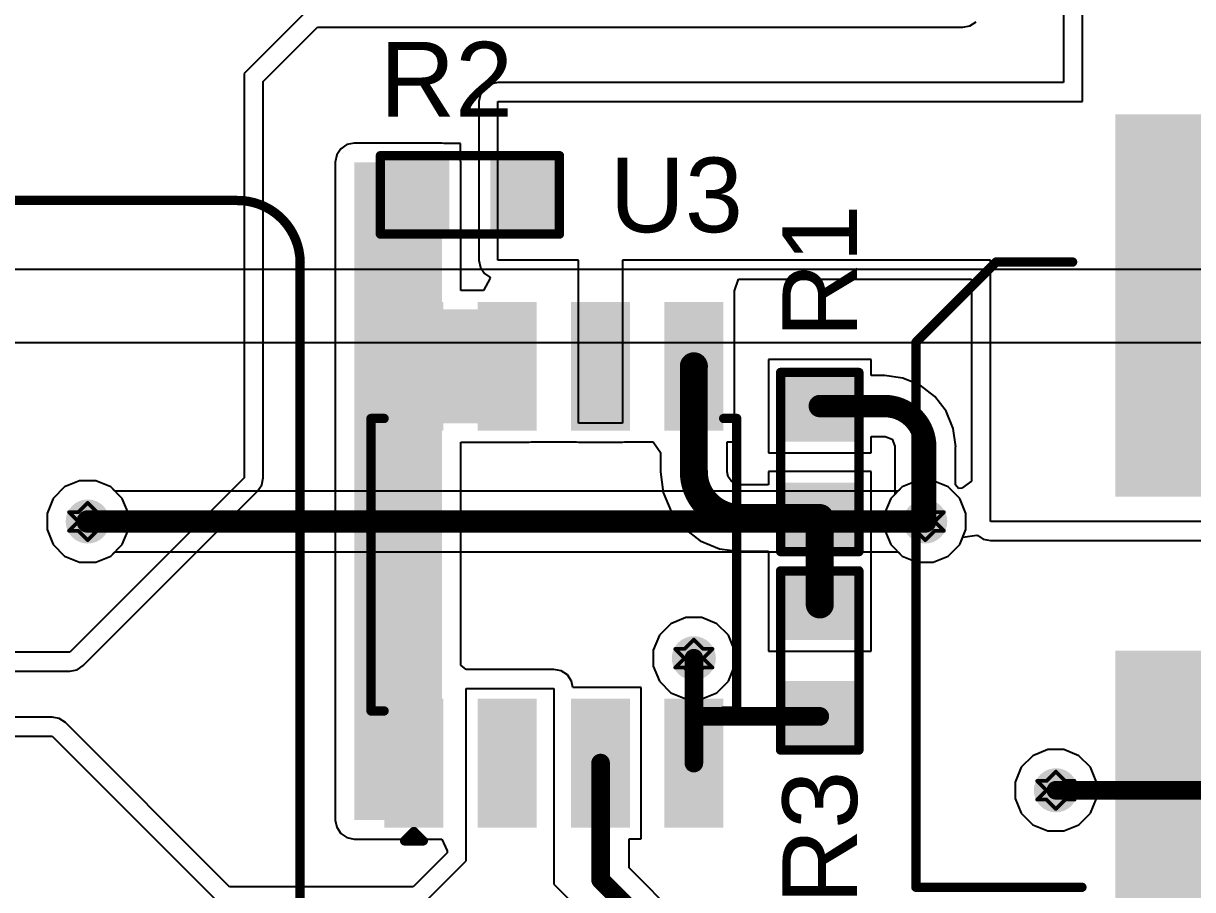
# Model space of a CAD drawing. Header units: inches. Extents: x 24 to 500, y 68 to 269.
# Drawn here: x 328.85 to 344.76, y 73.98 to 85.77 of the extents above; entities that cross this region are included whole.
import ezdxf

# ---------------------------------------------------------------- set-up
doc = ezdxf.new("R2010")
doc.units = ezdxf.units.IN
for name, color, linetype in [('Bottom Layer', 5, 'Continuous'), ('Drill Drawing', 1, 'Continuous'), ('Layer 1', 16, 'Continuous'), ('Layer 2', 76, 'Continuous'), ('Top Layer', 1, 'Continuous'), ('Top Overlay', 2, 'Continuous'), ('Top Paste', 8, 'Continuous'), ('Top Solder', 216, 'Continuous'), ('Via Holes', 16, 'Continuous')]:
    doc.layers.add(name, color=color, linetype=linetype)
doc.styles.add('Arial', font='', dxfattribs={"height": 0.2})
doc.styles.get('Arial').set_extended_font_data('Arial')

# ---------------------------------------------------------------- blocks, each defined once
blk = doc.blocks.new('R___0603_49')
at = {"layer": 'Top Layer'}
for points in [[(-0.381, 0.445), (-0.381, -0.444), (-1.143, -0.444), (-1.143, 0.445)], [(1.143, 0.445), (1.143, -0.444), (0.381, -0.444), (0.381, 0.445)]]:
    blk.add_hatch(color=1, dxfattribs=at).paths.add_polyline_path(points)
at = {"layer": 'Top Paste'}
for points in [[(-0.381, 0.445), (-0.381, -0.444), (-1.143, -0.444), (-1.143, 0.445)], [(1.143, 0.445), (1.143, -0.444), (0.381, -0.444), (0.381, 0.445)]]:
    blk.add_hatch(color=8, dxfattribs=at).paths.add_polyline_path(points)
at = {"layer": 'Top Solder'}
for points in [[(-0.279, 0.546), (-0.279, -0.546), (-1.245, -0.546), (-1.245, 0.546)], [(1.245, 0.546), (1.245, -0.546), (0.279, -0.546), (0.279, 0.546)]]:
    blk.add_hatch(color=216, dxfattribs=at).paths.add_polyline_path(points)
at = {"layer": 'Top Overlay'}
for points in [[(-1.219, 0.533, 0.127, 0.127, 0), (1.219, 0.533, 0.127, 0.127, 0)], [(-1.219, 0.533, 0.127, 0.127, 0), (-1.219, -0.533, 0.127, 0.127, 0)], [(1.219, 0.533, 0.127, 0.127, 0), (1.219, -0.533, 0.127, 0.127, 0)], [(-1.219, -0.533, 0.127, 0.127, 0), (1.219, -0.533, 0.127, 0.127, 0)]]:
    blk.add_lwpolyline(points, format="xyseb", dxfattribs=at)
for points in [[(-1.251, 0.533, 0.0635, 0.0635, 1), (-1.187, 0.533, 0.0635, 0.0635, 1)], [(-1.251, 0.533, 0.0635, 0.0635, 1), (-1.187, 0.533, 0.0635, 0.0635, 1)], [(1.187, 0.533, 0.0635, 0.0635, 1), (1.251, 0.533, 0.0635, 0.0635, 1)], [(1.187, 0.533, 0.0635, 0.0635, 1), (1.251, 0.533, 0.0635, 0.0635, 1)], [(-1.251, -0.533, 0.0635, 0.0635, 1), (-1.187, -0.533, 0.0635, 0.0635, 1)], [(-1.251, -0.533, 0.0635, 0.0635, 1), (-1.187, -0.533, 0.0635, 0.0635, 1)], [(1.187, -0.533, 0.0635, 0.0635, 1), (1.251, -0.533, 0.0635, 0.0635, 1)], [(1.187, -0.533, 0.0635, 0.0635, 1), (1.251, -0.533, 0.0635, 0.0635, 1)]]:
    blk.add_lwpolyline(points, format="xyseb", close=True, dxfattribs=at)
blk = doc.blocks.new('SOIC_8_75')
at = {"layer": 'Top Layer'}
for points in [[(-1.925, 2.205), (-1.925, 1.605), (-3.475, 1.605), (-3.475, 2.205)], [(3.475, 2.205), (3.475, 1.605), (1.925, 1.605), (1.925, 2.205)], [(-1.925, 0.935), (-1.925, 0.335), (-3.475, 0.335), (-3.475, 0.935)], [(3.475, 0.935), (3.475, 0.335), (1.925, 0.335), (1.925, 0.935)], [(-1.925, -0.335), (-1.925, -0.935), (-3.475, -0.935), (-3.475, -0.335)], [(3.475, -0.335), (3.475, -0.935), (1.925, -0.935), (1.925, -0.335)], [(-1.925, -1.605), (-1.925, -2.205), (-3.475, -2.205), (-3.475, -1.605)], [(3.475, -1.605), (3.475, -2.205), (1.925, -2.205), (1.925, -1.605)]]:
    blk.add_hatch(color=1, dxfattribs=at).paths.add_polyline_path(points)
at = {"layer": 'Top Overlay'}
blk.add_hatch(color=2, dxfattribs=at).paths.add_polyline_path([(-1.827, 1.574), (-1.497, 1.574), (-1.497, 2.234), (-1.827, 2.234)])
at = {"layer": 'Top Paste'}
for points in [[(-1.925, 2.205), (-1.925, 1.605), (-3.475, 1.605), (-3.475, 2.205)], [(3.475, 2.205), (3.475, 1.605), (1.925, 1.605), (1.925, 2.205)], [(-1.925, 0.935), (-1.925, 0.335), (-3.475, 0.335), (-3.475, 0.935)], [(3.475, 0.935), (3.475, 0.335), (1.925, 0.335), (1.925, 0.935)], [(-1.925, -0.335), (-1.925, -0.935), (-3.475, -0.935), (-3.475, -0.335)], [(3.475, -0.335), (3.475, -0.935), (1.925, -0.935), (1.925, -0.335)], [(-1.925, -1.605), (-1.925, -2.205), (-3.475, -2.205), (-3.475, -1.605)], [(3.475, -1.605), (3.475, -2.205), (1.925, -2.205), (1.925, -1.605)]]:
    blk.add_hatch(color=8, dxfattribs=at).paths.add_polyline_path(points)
at = {"layer": 'Top Solder'}
for points in [[(-1.823, 2.307), (-1.823, 1.503), (-3.577, 1.503), (-3.577, 2.307)], [(3.577, 2.307), (3.577, 1.503), (1.823, 1.503), (1.823, 2.307)], [(-1.823, 1.037), (-1.823, 0.233), (-3.577, 0.233), (-3.577, 1.037)], [(3.577, 1.037), (3.577, 0.233), (1.823, 0.233), (1.823, 1.037)], [(-1.823, -0.233), (-1.823, -1.037), (-3.577, -1.037), (-3.577, -0.233)], [(3.577, -0.233), (3.577, -1.037), (1.823, -1.037), (1.823, -0.233)], [(-1.823, -1.503), (-1.823, -2.307), (-3.577, -2.307), (-3.577, -1.503)], [(3.577, -1.503), (3.577, -2.307), (1.823, -2.307), (1.823, -1.503)]]:
    blk.add_hatch(color=216, dxfattribs=at).paths.add_polyline_path(points)
at = {"layer": 'Top Overlay'}
for points in [[(-1.991, 2.489, 0.127, 0.127, 0), (-1.991, 2.311, 0.127, 0.127, 0)], [(-1.991, 2.489, 0.127, 0.127, 0), (1.991, 2.489, 0.127, 0.127, 0)], [(1.991, 2.489, 0.127, 0.127, 0), (1.991, 2.311, 0.127, 0.127, 0)], [(-3.759, 2.032, 0.127, 0.127, 0), (-3.632, 1.905, 0.127, 0.127, 0)], [(-3.759, 2.032, 0.127, 0.127, 0), (-3.759, 1.778, 0.127, 0.127, 0)], [(-3.632, 1.905, 0.127, 0.127, 0), (-3.759, 1.778, 0.127, 0.127, 0)], [(-1.991, -2.311, 0.127, 0.127, 0), (-1.991, -2.489, 0.127, 0.127, 0)], [(1.991, -2.311, 0.127, 0.127, 0), (1.991, -2.489, 0.127, 0.127, 0)], [(-1.991, -2.489, 0.127, 0.127, 0), (1.991, -2.489, 0.127, 0.127, 0)]]:
    blk.add_lwpolyline(points, format="xyseb", dxfattribs=at)
for points in [[(-2.022, 2.489, 0.0635, 0.0635, 1), (-1.959, 2.489, 0.0635, 0.0635, 1)], [(-2.022, 2.489, 0.0635, 0.0635, 1), (-1.959, 2.489, 0.0635, 0.0635, 1)], [(1.959, 2.489, 0.0635, 0.0635, 1), (2.022, 2.489, 0.0635, 0.0635, 1)], [(1.959, 2.489, 0.0635, 0.0635, 1), (2.022, 2.489, 0.0635, 0.0635, 1)], [(-2.022, 2.311, 0.0635, 0.0635, 1), (-1.959, 2.311, 0.0635, 0.0635, 1)], [(1.959, 2.311, 0.0635, 0.0635, 1), (2.022, 2.311, 0.0635, 0.0635, 1)], [(-3.791, 2.032, 0.0635, 0.0635, 1), (-3.727, 2.032, 0.0635, 0.0635, 1)], [(-3.791, 2.032, 0.0635, 0.0635, 1), (-3.727, 2.032, 0.0635, 0.0635, 1)], [(-3.664, 1.905, 0.0635, 0.0635, 1), (-3.6, 1.905, 0.0635, 0.0635, 1)], [(-3.664, 1.905, 0.0635, 0.0635, 1), (-3.6, 1.905, 0.0635, 0.0635, 1)], [(-3.791, 1.778, 0.0635, 0.0635, 1), (-3.727, 1.778, 0.0635, 0.0635, 1)], [(-3.791, 1.778, 0.0635, 0.0635, 1), (-3.727, 1.778, 0.0635, 0.0635, 1)], [(-2.022, -2.311, 0.0635, 0.0635, 1), (-1.959, -2.311, 0.0635, 0.0635, 1)], [(1.959, -2.311, 0.0635, 0.0635, 1), (2.022, -2.311, 0.0635, 0.0635, 1)], [(-2.022, -2.489, 0.0635, 0.0635, 1), (-1.959, -2.489, 0.0635, 0.0635, 1)], [(-2.022, -2.489, 0.0635, 0.0635, 1), (-1.959, -2.489, 0.0635, 0.0635, 1)], [(1.959, -2.489, 0.0635, 0.0635, 1), (2.022, -2.489, 0.0635, 0.0635, 1)], [(1.959, -2.489, 0.0635, 0.0635, 1), (2.022, -2.489, 0.0635, 0.0635, 1)]]:
    blk.add_lwpolyline(points, format="xyseb", close=True, dxfattribs=at)
blk = doc.blocks.new('R___0603_152')
at = {"layer": 'Top Layer'}
for points in [[(-0.381, 0.444), (-0.381, -0.445), (-1.143, -0.445), (-1.143, 0.444)], [(1.143, 0.444), (1.143, -0.445), (0.381, -0.445), (0.381, 0.444)]]:
    blk.add_hatch(color=1, dxfattribs=at).paths.add_polyline_path(points)
at = {"layer": 'Top Paste'}
for points in [[(-0.381, 0.444), (-0.381, -0.445), (-1.143, -0.445), (-1.143, 0.444)], [(1.143, 0.444), (1.143, -0.445), (0.381, -0.445), (0.381, 0.444)]]:
    blk.add_hatch(color=8, dxfattribs=at).paths.add_polyline_path(points)
at = {"layer": 'Top Solder'}
for points in [[(-0.279, 0.546), (-0.279, -0.546), (-1.245, -0.546), (-1.245, 0.546)], [(1.245, 0.546), (1.245, -0.546), (0.279, -0.546), (0.279, 0.546)]]:
    blk.add_hatch(color=216, dxfattribs=at).paths.add_polyline_path(points)
at = {"layer": 'Top Overlay'}
for points in [[(1.219, 0.533, 0.127, 0.127, 0), (-1.219, 0.533, 0.127, 0.127, 0)], [(-1.219, -0.533, 0.127, 0.127, 0), (-1.219, 0.533, 0.127, 0.127, 0)], [(1.219, -0.533, 0.127, 0.127, 0), (1.219, 0.533, 0.127, 0.127, 0)], [(1.219, -0.533, 0.127, 0.127, 0), (-1.219, -0.533, 0.127, 0.127, 0)]]:
    blk.add_lwpolyline(points, format="xyseb", dxfattribs=at)
for points in [[(-1.251, 0.533, 0.0635, 0.0635, 1), (-1.187, 0.533, 0.0635, 0.0635, 1)], [(-1.251, 0.533, 0.0635, 0.0635, 1), (-1.187, 0.533, 0.0635, 0.0635, 1)], [(1.187, 0.533, 0.0635, 0.0635, 1), (1.251, 0.533, 0.0635, 0.0635, 1)], [(1.187, 0.533, 0.0635, 0.0635, 1), (1.251, 0.533, 0.0635, 0.0635, 1)], [(-1.251, -0.533, 0.0635, 0.0635, 1), (-1.187, -0.533, 0.0635, 0.0635, 1)], [(-1.251, -0.533, 0.0635, 0.0635, 1), (-1.187, -0.533, 0.0635, 0.0635, 1)], [(1.187, -0.533, 0.0635, 0.0635, 1), (1.251, -0.533, 0.0635, 0.0635, 1)], [(1.187, -0.533, 0.0635, 0.0635, 1), (1.251, -0.533, 0.0635, 0.0635, 1)]]:
    blk.add_lwpolyline(points, format="xyseb", close=True, dxfattribs=at)
blk = doc.blocks.new('R___0603_153')
at = {"layer": 'Top Layer'}
for points in [[(-0.381, 0.4445), (-0.381, -0.4445), (-1.143, -0.4445), (-1.143, 0.4445)], [(1.143, 0.4445), (1.143, -0.4445), (0.381, -0.4445), (0.381, 0.4445)]]:
    blk.add_hatch(color=1, dxfattribs=at).paths.add_polyline_path(points)
at = {"layer": 'Top Paste'}
for points in [[(-0.381, 0.4445), (-0.381, -0.4445), (-1.143, -0.4445), (-1.143, 0.4445)], [(1.143, 0.4445), (1.143, -0.4445), (0.381, -0.4445), (0.381, 0.4445)]]:
    blk.add_hatch(color=8, dxfattribs=at).paths.add_polyline_path(points)
at = {"layer": 'Top Solder'}
for points in [[(-0.2794, 0.5461), (-0.2794, -0.5461), (-1.2446, -0.5461), (-1.2446, 0.5461)], [(1.2446, 0.5461), (1.2446, -0.5461), (0.2794, -0.5461), (0.2794, 0.5461)]]:
    blk.add_hatch(color=216, dxfattribs=at).paths.add_polyline_path(points)
at = {"layer": 'Top Overlay'}
for points in [[(1.2192, 0.5334, 0.127, 0.127, 0), (-1.2192, 0.5334, 0.127, 0.127, 0)], [(-1.2192, 0.5334, 0.127, 0.127, 0), (-1.2192, -0.5334, 0.127, 0.127, 0)], [(1.2192, 0.5334, 0.127, 0.127, 0), (1.2192, -0.5334, 0.127, 0.127, 0)], [(1.2192, -0.5334, 0.127, 0.127, 0), (-1.2192, -0.5334, 0.127, 0.127, 0)]]:
    blk.add_lwpolyline(points, format="xyseb", dxfattribs=at)
for points in [[(-1.25095, 0.5334, 0.0635, 0.0635, 1), (-1.18745, 0.5334, 0.0635, 0.0635, 1)], [(-1.25095, 0.5334, 0.0635, 0.0635, 1), (-1.18745, 0.5334, 0.0635, 0.0635, 1)], [(1.18745, 0.5334, 0.0635, 0.0635, 1), (1.25095, 0.5334, 0.0635, 0.0635, 1)], [(1.18745, 0.5334, 0.0635, 0.0635, 1), (1.25095, 0.5334, 0.0635, 0.0635, 1)], [(-1.25095, -0.5334, 0.0635, 0.0635, 1), (-1.18745, -0.5334, 0.0635, 0.0635, 1)], [(-1.25095, -0.5334, 0.0635, 0.0635, 1), (-1.18745, -0.5334, 0.0635, 0.0635, 1)], [(1.18745, -0.5334, 0.0635, 0.0635, 1), (1.25095, -0.5334, 0.0635, 0.0635, 1)], [(1.18745, -0.5334, 0.0635, 0.0635, 1), (1.25095, -0.5334, 0.0635, 0.0635, 1)]]:
    blk.add_lwpolyline(points, format="xyseb", close=True, dxfattribs=at)
blk = doc.blocks.new('SLF12575T_221M1R3_PF_176')
at = {"layer": 'Top Layer'}
for points in [[(-6.85, 1.6), (-4.25, 1.6), (-4.25, -1.6), (-6.85, -1.6)], [(4.25, 1.6), (6.85, 1.6), (6.85, -1.6), (4.25, -1.6)]]:
    blk.add_hatch(color=1, dxfattribs=at).paths.add_polyline_path(points)
at = {"layer": 'Top Paste'}
for points in [[(-6.85, 1.6), (-4.25, 1.6), (-4.25, -1.6), (-6.85, -1.6)], [(4.25, 1.6), (6.85, 1.6), (6.85, -1.6), (4.25, -1.6)]]:
    blk.add_hatch(color=8, dxfattribs=at).paths.add_polyline_path(points)
at = {"layer": 'Top Solder'}
for points in [[(-6.952, 1.702), (-4.148, 1.702), (-4.148, -1.702), (-6.952, -1.702)], [(4.148, 1.702), (6.952, 1.702), (6.952, -1.702), (4.148, -1.702)]]:
    blk.add_hatch(color=216, dxfattribs=at).paths.add_polyline_path(points)
at = {"layer": 'Top Overlay'}
for points in [[(-4.775, 6.325, 0.127, 0.127, 0), (-4.775, 4.826, 0.127, 0.127, 0)], [(-4.775, 6.325, 0.127, 0.127, 0), (5.512, 6.325, 0.127, 0.127, 0)], [(5.512, 6.325, 0.127, 0.127, -0.414214), (6.35, 5.461, 0.127, 0.127, 0)], [(6.35, 5.461, 0.127, 0.127, 0), (6.35, 2.057, 0.127, 0.127, 0)], [(-6.299, 4.826, 0.127, 0.127, 0), (-6.299, 2.057, 0.127, 0.127, 0)], [(-6.299, 4.826, 0.127, 0.127, 0), (-4.775, 4.826, 0.127, 0.127, 0)], [(-6.35, -2.057, 0.127, 0.127, 0), (-6.35, -5.461, 0.127, 0.127, 0)], [(6.35, -2.057, 0.127, 0.127, 0), (6.35, -5.461, 0.127, 0.127, 0)], [(-5.512, -6.325, 0.127, 0.127, -0.414214), (-6.35, -5.461, 0.127, 0.127, 0)], [(6.35, -5.461, 0.127, 0.127, -0.414214), (5.512, -6.325, 0.127, 0.127, 0)], [(-5.512, -6.325, 0.127, 0.127, 0), (5.512, -6.325, 0.127, 0.127, 0)]]:
    blk.add_lwpolyline(points, format="xyseb", dxfattribs=at)
for points in [[(-4.807, 6.325, 0.0635, 0.0635, 1), (-4.743, 6.325, 0.0635, 0.0635, 1)], [(-4.807, 6.325, 0.0635, 0.0635, 1), (-4.743, 6.325, 0.0635, 0.0635, 1)], [(5.48, 6.325, 0.0635, 0.0635, 1), (5.544, 6.325, 0.0635, 0.0635, 1)], [(5.48, 6.325, 0.0635, 0.0635, 1), (5.544, 6.325, 0.0635, 0.0635, 1)], [(6.318, 5.461, 0.0635, 0.0635, 1), (6.382, 5.461, 0.0635, 0.0635, 1)], [(6.318, 5.461, 0.0635, 0.0635, 1), (6.382, 5.461, 0.0635, 0.0635, 1)], [(-6.331, 4.826, 0.0635, 0.0635, 1), (-6.267, 4.826, 0.0635, 0.0635, 1)], [(-6.331, 4.826, 0.0635, 0.0635, 1), (-6.267, 4.826, 0.0635, 0.0635, 1)], [(-4.807, 4.826, 0.0635, 0.0635, 1), (-4.743, 4.826, 0.0635, 0.0635, 1)], [(-4.807, 4.826, 0.0635, 0.0635, 1), (-4.743, 4.826, 0.0635, 0.0635, 1)], [(-6.331, 2.057, 0.0635, 0.0635, 1), (-6.267, 2.057, 0.0635, 0.0635, 1)], [(6.318, 2.057, 0.0635, 0.0635, 1), (6.382, 2.057, 0.0635, 0.0635, 1)], [(-6.382, -2.057, 0.0635, 0.0635, 1), (-6.318, -2.057, 0.0635, 0.0635, 1)], [(6.318, -2.057, 0.0635, 0.0635, 1), (6.382, -2.057, 0.0635, 0.0635, 1)], [(-6.382, -5.461, 0.0635, 0.0635, 1), (-6.318, -5.461, 0.0635, 0.0635, 1)], [(-6.382, -5.461, 0.0635, 0.0635, 1), (-6.318, -5.461, 0.0635, 0.0635, 1)], [(6.318, -5.461, 0.0635, 0.0635, 1), (6.382, -5.461, 0.0635, 0.0635, 1)], [(6.318, -5.461, 0.0635, 0.0635, 1), (6.382, -5.461, 0.0635, 0.0635, 1)], [(-5.544, -6.325, 0.0635, 0.0635, 1), (-5.48, -6.325, 0.0635, 0.0635, 1)], [(-5.544, -6.325, 0.0635, 0.0635, 1), (-5.48, -6.325, 0.0635, 0.0635, 1)], [(5.48, -6.325, 0.0635, 0.0635, 1), (5.544, -6.325, 0.0635, 0.0635, 1)], [(5.48, -6.325, 0.0635, 0.0635, 1), (5.544, -6.325, 0.0635, 0.0635, 1)]]:
    blk.add_lwpolyline(points, format="xyseb", close=True, dxfattribs=at)
blk = doc.blocks.new('UWX1E101MCL1GB__263')
at = {"layer": 'Top Layer'}
for points in [[(-1.15, 1.4), (-1.15, -1.4), (-6.15, -1.4), (-6.15, 1.4)], [(6.15, 1.4), (6.15, -1.4), (1.15, -1.4), (1.15, 1.4)]]:
    blk.add_hatch(color=1, dxfattribs=at).paths.add_polyline_path(points)
at = {"layer": 'Top Paste'}
for points in [[(-1.15, 1.4), (-1.15, -1.4), (-6.15, -1.4), (-6.15, 1.4)], [(6.15, 1.4), (6.15, -1.4), (1.15, -1.4), (1.15, 1.4)]]:
    blk.add_hatch(color=8, dxfattribs=at).paths.add_polyline_path(points)
at = {"layer": 'Top Solder'}
for points in [[(-1.048, 1.502), (-1.048, -1.502), (-6.252, -1.502), (-6.252, 1.502)], [(6.252, 1.502), (6.252, -1.502), (1.048, -1.502), (1.048, 1.502)]]:
    blk.add_hatch(color=216, dxfattribs=at).paths.add_polyline_path(points)
at = {"layer": 'Top Overlay'}
for points in [[(-4.242, 3.124, 0.127, 0.127, 0), (-3.15, 4.216, 0.127, 0.127, 0)], [(4.267, 4.216, 0.127, 0.127, 0), (-3.15, 4.216, 0.127, 0.127, 0)], [(4.267, 1.956, 0.127, 0.127, 0), (4.267, 4.216, 0.127, 0.127, 0)], [(-4.242, 2.083, 0.127, 0.127, 0), (-4.242, 3.124, 0.127, 0.127, 0)], [(-4.902, 1.651, 0.127, 0.127, 0), (-4.902, 2.261, 0.127, 0.127, 0)], [(-4.597, 1.956, 0.127, 0.127, 0), (-5.207, 1.956, 0.127, 0.127, 0)], [(4.267, -4.216, 0.127, 0.127, 0), (4.267, -1.956, 0.127, 0.127, 0)], [(-4.242, -3.124, 0.127, 0.127, 0), (-4.242, -2.083, 0.127, 0.127, 0)], [(-3.15, -4.216, 0.127, 0.127, 0), (-4.242, -3.124, 0.127, 0.127, 0)], [(4.267, -4.216, 0.127, 0.127, 0), (-3.15, -4.216, 0.127, 0.127, 0)]]:
    blk.add_lwpolyline(points, format="xyseb", dxfattribs=at)
for points in [[(-3.181, 4.216, 0.0635, 0.0635, 1), (-3.118, 4.216, 0.0635, 0.0635, 1)], [(-3.181, 4.216, 0.0635, 0.0635, 1), (-3.118, 4.216, 0.0635, 0.0635, 1)], [(4.235, 4.216, 0.0635, 0.0635, 1), (4.299, 4.216, 0.0635, 0.0635, 1)], [(4.235, 4.216, 0.0635, 0.0635, 1), (4.299, 4.216, 0.0635, 0.0635, 1)], [(-4.274, 3.124, 0.0635, 0.0635, 1), (-4.21, 3.124, 0.0635, 0.0635, 1)], [(-4.274, 3.124, 0.0635, 0.0635, 1), (-4.21, 3.124, 0.0635, 0.0635, 1)], [(-4.934, 2.261, 0.0635, 0.0635, 1), (-4.87, 2.261, 0.0635, 0.0635, 1)], [(-4.274, 2.083, 0.0635, 0.0635, 1), (-4.21, 2.083, 0.0635, 0.0635, 1)], [(-5.239, 1.956, 0.0635, 0.0635, 1), (-5.175, 1.956, 0.0635, 0.0635, 1)], [(-4.629, 1.956, 0.0635, 0.0635, 1), (-4.566, 1.956, 0.0635, 0.0635, 1)], [(4.235, 1.956, 0.0635, 0.0635, 1), (4.299, 1.956, 0.0635, 0.0635, 1)], [(-4.934, 1.651, 0.0635, 0.0635, 1), (-4.87, 1.651, 0.0635, 0.0635, 1)], [(4.235, -1.956, 0.0635, 0.0635, 1), (4.299, -1.956, 0.0635, 0.0635, 1)], [(-4.274, -2.083, 0.0635, 0.0635, 1), (-4.21, -2.083, 0.0635, 0.0635, 1)], [(-4.274, -3.124, 0.0635, 0.0635, 1), (-4.21, -3.124, 0.0635, 0.0635, 1)], [(-4.274, -3.124, 0.0635, 0.0635, 1), (-4.21, -3.124, 0.0635, 0.0635, 1)], [(-3.181, -4.216, 0.0635, 0.0635, 1), (-3.118, -4.216, 0.0635, 0.0635, 1)], [(-3.181, -4.216, 0.0635, 0.0635, 1), (-3.118, -4.216, 0.0635, 0.0635, 1)], [(4.235, -4.216, 0.0635, 0.0635, 1), (4.299, -4.216, 0.0635, 0.0635, 1)], [(4.235, -4.216, 0.0635, 0.0635, 1), (4.299, -4.216, 0.0635, 0.0635, 1)]]:
    blk.add_lwpolyline(points, format="xyseb", close=True, dxfattribs=at)

msp = doc.modelspace()

# ---------------------------------------------------------------- hatches: boundary and pattern name
at = {"layer": 'Bottom Layer'}
h = msp.add_hatch(color=5, dxfattribs=at)
edge = h.paths.add_edge_path()
edge.add_arc((329.721, 78.994), 0.3, 0, 360)
h = msp.add_hatch(color=5, dxfattribs=at)
edge = h.paths.add_edge_path()
edge.add_arc((341.122, 78.994), 0.3, 0, 360)
h = msp.add_hatch(color=5, dxfattribs=at)
edge = h.paths.add_edge_path()
edge.add_arc((337.972, 77.133), 0.3, 0, 360)
h = msp.add_hatch(color=5, dxfattribs=at)
edge = h.paths.add_edge_path()
edge.add_arc((342.9, 75.336), 0.3, 0, 360)
at = {"layer": 'Layer 1'}
h = msp.add_hatch(color=16, dxfattribs=at)
edge = h.paths.add_edge_path()
edge.add_arc((329.721, 78.994), 0.3, 0, 360)
h = msp.add_hatch(color=16, dxfattribs=at)
edge = h.paths.add_edge_path()
edge.add_arc((341.122, 78.994), 0.3, 0, 360)
h = msp.add_hatch(color=16, dxfattribs=at)
edge = h.paths.add_edge_path()
edge.add_arc((337.972, 77.133), 0.3, 0, 360)
h = msp.add_hatch(color=16, dxfattribs=at)
edge = h.paths.add_edge_path()
edge.add_arc((342.9, 75.336), 0.3, 0, 360)
at = {"layer": 'Layer 2'}
h = msp.add_hatch(color=76, dxfattribs=at)
edge = h.paths.add_edge_path()
edge.add_arc((329.721, 78.994), 0.3, 0, 360)
h = msp.add_hatch(color=76, dxfattribs=at)
edge = h.paths.add_edge_path()
edge.add_arc((341.122, 78.994), 0.3, 0, 360)
h = msp.add_hatch(color=76, dxfattribs=at)
edge = h.paths.add_edge_path()
edge.add_arc((337.972, 77.133), 0.3, 0, 360)
h = msp.add_hatch(color=76, dxfattribs=at)
edge = h.paths.add_edge_path()
edge.add_arc((342.9, 75.336), 0.3, 0, 360)
at = {"layer": 'Top Layer'}
for points in [[(333.35, 74.931), (334.543, 74.931), (334.543, 83.883), (333.35, 83.883)], [(333.35, 80.331), (335.732, 80.331), (335.732, 81.881), (333.35, 81.881)]]:
    msp.add_hatch(color=1, dxfattribs=at).paths.add_polyline_path(points)
h = msp.add_hatch(color=1, dxfattribs=at)
edge = h.paths.add_edge_path()
edge.add_arc((329.721, 78.994), 0.3, 0, 360)
h = msp.add_hatch(color=1, dxfattribs=at)
edge = h.paths.add_edge_path()
edge.add_arc((341.122, 78.994), 0.3, 0, 360)
h = msp.add_hatch(color=1, dxfattribs=at)
edge = h.paths.add_edge_path()
edge.add_arc((337.972, 77.133), 0.3, 0, 360)
h = msp.add_hatch(color=1, dxfattribs=at)
edge = h.paths.add_edge_path()
edge.add_arc((342.9, 75.336), 0.3, 0, 360)
at = {"layer": 'Via Holes'}
h = msp.add_hatch(color=7, dxfattribs=at)
edge = h.paths.add_edge_path()
edge.add_arc((329.721, 78.994), 0.15, 0, 360)
h = msp.add_hatch(color=7, dxfattribs=at)
edge = h.paths.add_edge_path()
edge.add_arc((341.122, 78.994), 0.15, 0, 360)
h = msp.add_hatch(color=7, dxfattribs=at)
edge = h.paths.add_edge_path()
edge.add_arc((337.972, 77.133), 0.15, 0, 360)
h = msp.add_hatch(color=7, dxfattribs=at)
edge = h.paths.add_edge_path()
edge.add_arc((342.9, 75.336), 0.15, 0, 360)

# ---------------------------------------------------------------- linework, layer by layer
at = {"layer": 'Bottom Layer'}
for p, q in [((329.407, 79.464), (329.251, 79.308)), ((329.61, 79.548), (329.407, 79.464)), ((329.831, 79.548), (329.61, 79.548)), ((330.034, 79.464), (329.831, 79.548)), ((330.09, 79.408), (330.034, 79.464)), ((340.808, 79.464), (340.753, 79.408)), ((341.012, 79.548), (340.808, 79.464)), ((341.232, 79.548), (341.012, 79.548)), ((341.436, 79.464), (341.232, 79.548)), ((341.592, 79.308), (341.436, 79.464)), ((329.251, 79.308), (329.167, 79.104)), ((340.753, 79.408), (330.09, 79.408)), ((341.676, 79.104), (341.592, 79.308)), ((329.167, 79.104), (329.167, 78.884)), ((341.676, 78.884), (341.676, 79.104)), ((329.167, 78.884), (329.251, 78.68)), ((341.592, 78.68), (341.676, 78.884)), ((329.251, 78.68), (329.407, 78.524)), ((341.436, 78.524), (341.592, 78.68)), ((329.407, 78.524), (329.61, 78.44)), ((329.831, 78.44), (330.034, 78.524)), ((330.034, 78.524), (330.09, 78.58)), ((330.09, 78.58), (340.753, 78.58)), ((340.753, 78.58), (340.808, 78.524)), ((340.808, 78.524), (341.012, 78.44)), ((341.232, 78.44), (341.436, 78.524)), ((329.61, 78.44), (329.831, 78.44)), ((341.012, 78.44), (341.232, 78.44)), ((337.862, 77.687), (337.659, 77.602)), ((338.083, 77.687), (337.862, 77.687)), ((338.286, 77.602), (338.083, 77.687)), ((337.659, 77.602), (337.503, 77.447)), ((338.442, 77.447), (338.286, 77.602)), ((337.503, 77.447), (337.418, 77.243)), ((338.526, 77.243), (338.442, 77.447)), ((337.418, 77.243), (337.418, 77.023)), ((338.526, 77.023), (338.526, 77.243)), ((337.418, 77.023), (337.503, 76.819)), ((338.442, 76.819), (338.526, 77.023)), ((337.503, 76.819), (337.659, 76.663)), ((338.286, 76.663), (338.442, 76.819)), ((337.659, 76.663), (337.862, 76.579)), ((337.862, 76.579), (338.083, 76.579)), ((338.083, 76.579), (338.286, 76.663)), ((342.586, 75.806), (342.43, 75.65)), ((342.79, 75.89), (342.586, 75.806)), ((343.01, 75.89), (342.79, 75.89)), ((343.214, 75.806), (343.01, 75.89)), ((343.37, 75.65), (343.214, 75.806)), ((342.43, 75.65), (342.346, 75.447)), ((343.454, 75.447), (343.37, 75.65)), ((342.346, 75.447), (342.346, 75.226)), ((343.454, 75.226), (343.454, 75.447)), ((342.346, 75.226), (342.43, 75.023)), ((343.37, 75.023), (343.454, 75.226)), ((342.43, 75.023), (342.586, 74.867)), ((343.214, 74.867), (343.37, 75.023)), ((342.586, 74.867), (342.79, 74.782)), ((343.01, 74.782), (343.214, 74.867)), ((342.79, 74.782), (343.01, 74.782))]:
    msp.add_line(p, q, dxfattribs=at)
msp.add_lwpolyline([(329.721, 78.994, 0.305, 0.305, 0), (341.122, 78.994, 0.305, 0.305, 0)], format="xyseb", dxfattribs=at)
for points in [[(329.644, 78.994, 0.152, 0.152, 1), (329.797, 78.994, 0.152, 0.152, 1)], [(341.046, 78.994, 0.152, 0.152, 1), (341.198, 78.994, 0.152, 0.152, 1)]]:
    msp.add_lwpolyline(points, format="xyseb", close=True, dxfattribs=at)
at = {"layer": 'Drill Drawing'}
for points in [[(329.594, 79.121, 0.0508, 0.0508, 0), (329.721, 79.248, 0.0508, 0.0508, 0)], [(329.721, 79.248, 0.0508, 0.0508, 0), (329.848, 79.121, 0.0508, 0.0508, 0)], [(340.995, 79.121, 0.0508, 0.0508, 0), (341.122, 79.248, 0.0508, 0.0508, 0)], [(341.122, 79.248, 0.0508, 0.0508, 0), (341.249, 79.121, 0.0508, 0.0508, 0)], [(329.467, 79.121, 0.0508, 0.0508, 0), (329.594, 78.994, 0.0508, 0.0508, 0)], [(329.467, 79.121, 0.0508, 0.0508, 0), (329.594, 79.121, 0.0508, 0.0508, 0)], [(329.848, 79.121, 0.0508, 0.0508, 0), (329.975, 79.121, 0.0508, 0.0508, 0)], [(329.848, 78.994, 0.0508, 0.0508, 0), (329.975, 79.121, 0.0508, 0.0508, 0)], [(340.868, 79.121, 0.0508, 0.0508, 0), (340.995, 78.994, 0.0508, 0.0508, 0)], [(340.868, 79.121, 0.0508, 0.0508, 0), (340.995, 79.121, 0.0508, 0.0508, 0)], [(341.249, 79.121, 0.0508, 0.0508, 0), (341.376, 79.121, 0.0508, 0.0508, 0)], [(341.249, 78.994, 0.0508, 0.0508, 0), (341.376, 79.121, 0.0508, 0.0508, 0)], [(329.467, 78.867, 0.0508, 0.0508, 0), (329.594, 78.994, 0.0508, 0.0508, 0)], [(329.848, 78.994, 0.0508, 0.0508, 0), (329.975, 78.867, 0.0508, 0.0508, 0)], [(340.868, 78.867, 0.0508, 0.0508, 0), (340.995, 78.994, 0.0508, 0.0508, 0)], [(341.249, 78.994, 0.0508, 0.0508, 0), (341.376, 78.867, 0.0508, 0.0508, 0)], [(329.467, 78.867, 0.0508, 0.0508, 0), (329.594, 78.867, 0.0508, 0.0508, 0)], [(329.594, 78.867, 0.0508, 0.0508, 0), (329.721, 78.74, 0.0508, 0.0508, 0)], [(329.721, 78.74, 0.0508, 0.0508, 0), (329.848, 78.867, 0.0508, 0.0508, 0)], [(329.848, 78.867, 0.0508, 0.0508, 0), (329.975, 78.867, 0.0508, 0.0508, 0)], [(340.868, 78.867, 0.0508, 0.0508, 0), (340.995, 78.867, 0.0508, 0.0508, 0)], [(340.995, 78.867, 0.0508, 0.0508, 0), (341.122, 78.74, 0.0508, 0.0508, 0)], [(341.122, 78.74, 0.0508, 0.0508, 0), (341.249, 78.867, 0.0508, 0.0508, 0)], [(341.249, 78.867, 0.0508, 0.0508, 0), (341.376, 78.867, 0.0508, 0.0508, 0)], [(337.845, 77.26, 0.0508, 0.0508, 0), (337.972, 77.387, 0.0508, 0.0508, 0)], [(337.972, 77.387, 0.0508, 0.0508, 0), (338.099, 77.26, 0.0508, 0.0508, 0)], [(337.718, 77.26, 0.0508, 0.0508, 0), (337.845, 77.133, 0.0508, 0.0508, 0)], [(337.718, 77.26, 0.0508, 0.0508, 0), (337.845, 77.26, 0.0508, 0.0508, 0)], [(338.099, 77.26, 0.0508, 0.0508, 0), (338.226, 77.26, 0.0508, 0.0508, 0)], [(338.099, 77.133, 0.0508, 0.0508, 0), (338.226, 77.26, 0.0508, 0.0508, 0)], [(337.718, 77.006, 0.0508, 0.0508, 0), (337.845, 77.133, 0.0508, 0.0508, 0)], [(338.099, 77.133, 0.0508, 0.0508, 0), (338.226, 77.006, 0.0508, 0.0508, 0)], [(337.718, 77.006, 0.0508, 0.0508, 0), (337.845, 77.006, 0.0508, 0.0508, 0)], [(337.845, 77.006, 0.0508, 0.0508, 0), (337.972, 76.879, 0.0508, 0.0508, 0)], [(337.972, 76.879, 0.0508, 0.0508, 0), (338.099, 77.006, 0.0508, 0.0508, 0)], [(338.099, 77.006, 0.0508, 0.0508, 0), (338.226, 77.006, 0.0508, 0.0508, 0)], [(342.773, 75.463, 0.0508, 0.0508, 0), (342.9, 75.59, 0.0508, 0.0508, 0)], [(342.9, 75.59, 0.0508, 0.0508, 0), (343.027, 75.463, 0.0508, 0.0508, 0)], [(342.646, 75.463, 0.0508, 0.0508, 0), (342.773, 75.336, 0.0508, 0.0508, 0)], [(342.646, 75.463, 0.0508, 0.0508, 0), (342.773, 75.463, 0.0508, 0.0508, 0)], [(343.027, 75.463, 0.0508, 0.0508, 0), (343.154, 75.463, 0.0508, 0.0508, 0)], [(343.027, 75.336, 0.0508, 0.0508, 0), (343.154, 75.463, 0.0508, 0.0508, 0)], [(342.646, 75.209, 0.0508, 0.0508, 0), (342.773, 75.336, 0.0508, 0.0508, 0)], [(343.027, 75.336, 0.0508, 0.0508, 0), (343.154, 75.209, 0.0508, 0.0508, 0)], [(342.646, 75.209, 0.0508, 0.0508, 0), (342.773, 75.209, 0.0508, 0.0508, 0)], [(342.773, 75.209, 0.0508, 0.0508, 0), (342.9, 75.082, 0.0508, 0.0508, 0)], [(342.9, 75.082, 0.0508, 0.0508, 0), (343.027, 75.209, 0.0508, 0.0508, 0)], [(343.027, 75.209, 0.0508, 0.0508, 0), (343.154, 75.209, 0.0508, 0.0508, 0)]]:
    msp.add_lwpolyline(points, format="xyseb", dxfattribs=at)
for points in [[(329.708, 79.248, 0.0254, 0.0254, 1), (329.733, 79.248, 0.0254, 0.0254, 1)], [(329.708, 79.248, 0.0254, 0.0254, 1), (329.733, 79.248, 0.0254, 0.0254, 1)], [(341.109, 79.248, 0.0254, 0.0254, 1), (341.135, 79.248, 0.0254, 0.0254, 1)], [(341.109, 79.248, 0.0254, 0.0254, 1), (341.135, 79.248, 0.0254, 0.0254, 1)], [(329.454, 79.121, 0.0254, 0.0254, 1), (329.479, 79.121, 0.0254, 0.0254, 1)], [(329.454, 79.121, 0.0254, 0.0254, 1), (329.479, 79.121, 0.0254, 0.0254, 1)], [(329.581, 79.121, 0.0254, 0.0254, 1), (329.606, 79.121, 0.0254, 0.0254, 1)], [(329.581, 79.121, 0.0254, 0.0254, 1), (329.606, 79.121, 0.0254, 0.0254, 1)], [(329.835, 79.121, 0.0254, 0.0254, 1), (329.86, 79.121, 0.0254, 0.0254, 1)], [(329.835, 79.121, 0.0254, 0.0254, 1), (329.86, 79.121, 0.0254, 0.0254, 1)], [(329.962, 79.121, 0.0254, 0.0254, 1), (329.987, 79.121, 0.0254, 0.0254, 1)], [(329.962, 79.121, 0.0254, 0.0254, 1), (329.987, 79.121, 0.0254, 0.0254, 1)], [(340.855, 79.121, 0.0254, 0.0254, 1), (340.881, 79.121, 0.0254, 0.0254, 1)], [(340.855, 79.121, 0.0254, 0.0254, 1), (340.881, 79.121, 0.0254, 0.0254, 1)], [(340.982, 79.121, 0.0254, 0.0254, 1), (341.008, 79.121, 0.0254, 0.0254, 1)], [(340.982, 79.121, 0.0254, 0.0254, 1), (341.008, 79.121, 0.0254, 0.0254, 1)], [(341.236, 79.121, 0.0254, 0.0254, 1), (341.262, 79.121, 0.0254, 0.0254, 1)], [(341.236, 79.121, 0.0254, 0.0254, 1), (341.262, 79.121, 0.0254, 0.0254, 1)], [(341.363, 79.121, 0.0254, 0.0254, 1), (341.389, 79.121, 0.0254, 0.0254, 1)], [(341.363, 79.121, 0.0254, 0.0254, 1), (341.389, 79.121, 0.0254, 0.0254, 1)], [(329.581, 78.994, 0.0254, 0.0254, 1), (329.606, 78.994, 0.0254, 0.0254, 1)], [(329.581, 78.994, 0.0254, 0.0254, 1), (329.606, 78.994, 0.0254, 0.0254, 1)], [(329.835, 78.994, 0.0254, 0.0254, 1), (329.86, 78.994, 0.0254, 0.0254, 1)], [(329.835, 78.994, 0.0254, 0.0254, 1), (329.86, 78.994, 0.0254, 0.0254, 1)], [(340.982, 78.994, 0.0254, 0.0254, 1), (341.008, 78.994, 0.0254, 0.0254, 1)], [(340.982, 78.994, 0.0254, 0.0254, 1), (341.008, 78.994, 0.0254, 0.0254, 1)], [(341.236, 78.994, 0.0254, 0.0254, 1), (341.262, 78.994, 0.0254, 0.0254, 1)], [(341.236, 78.994, 0.0254, 0.0254, 1), (341.262, 78.994, 0.0254, 0.0254, 1)], [(329.454, 78.867, 0.0254, 0.0254, 1), (329.479, 78.867, 0.0254, 0.0254, 1)], [(329.454, 78.867, 0.0254, 0.0254, 1), (329.479, 78.867, 0.0254, 0.0254, 1)], [(329.581, 78.867, 0.0254, 0.0254, 1), (329.606, 78.867, 0.0254, 0.0254, 1)], [(329.581, 78.867, 0.0254, 0.0254, 1), (329.606, 78.867, 0.0254, 0.0254, 1)], [(329.835, 78.867, 0.0254, 0.0254, 1), (329.86, 78.867, 0.0254, 0.0254, 1)], [(329.835, 78.867, 0.0254, 0.0254, 1), (329.86, 78.867, 0.0254, 0.0254, 1)], [(329.962, 78.867, 0.0254, 0.0254, 1), (329.987, 78.867, 0.0254, 0.0254, 1)], [(329.962, 78.867, 0.0254, 0.0254, 1), (329.987, 78.867, 0.0254, 0.0254, 1)], [(340.855, 78.867, 0.0254, 0.0254, 1), (340.881, 78.867, 0.0254, 0.0254, 1)], [(340.855, 78.867, 0.0254, 0.0254, 1), (340.881, 78.867, 0.0254, 0.0254, 1)], [(340.982, 78.867, 0.0254, 0.0254, 1), (341.008, 78.867, 0.0254, 0.0254, 1)], [(340.982, 78.867, 0.0254, 0.0254, 1), (341.008, 78.867, 0.0254, 0.0254, 1)], [(341.236, 78.867, 0.0254, 0.0254, 1), (341.262, 78.867, 0.0254, 0.0254, 1)], [(341.236, 78.867, 0.0254, 0.0254, 1), (341.262, 78.867, 0.0254, 0.0254, 1)], [(341.363, 78.867, 0.0254, 0.0254, 1), (341.389, 78.867, 0.0254, 0.0254, 1)], [(341.363, 78.867, 0.0254, 0.0254, 1), (341.389, 78.867, 0.0254, 0.0254, 1)], [(329.708, 78.74, 0.0254, 0.0254, 1), (329.733, 78.74, 0.0254, 0.0254, 1)], [(329.708, 78.74, 0.0254, 0.0254, 1), (329.733, 78.74, 0.0254, 0.0254, 1)], [(341.109, 78.74, 0.0254, 0.0254, 1), (341.135, 78.74, 0.0254, 0.0254, 1)], [(341.109, 78.74, 0.0254, 0.0254, 1), (341.135, 78.74, 0.0254, 0.0254, 1)], [(337.96, 77.387, 0.0254, 0.0254, 1), (337.985, 77.387, 0.0254, 0.0254, 1)], [(337.96, 77.387, 0.0254, 0.0254, 1), (337.985, 77.387, 0.0254, 0.0254, 1)], [(337.706, 77.26, 0.0254, 0.0254, 1), (337.731, 77.26, 0.0254, 0.0254, 1)], [(337.706, 77.26, 0.0254, 0.0254, 1), (337.731, 77.26, 0.0254, 0.0254, 1)], [(337.833, 77.26, 0.0254, 0.0254, 1), (337.858, 77.26, 0.0254, 0.0254, 1)], [(337.833, 77.26, 0.0254, 0.0254, 1), (337.858, 77.26, 0.0254, 0.0254, 1)], [(338.087, 77.26, 0.0254, 0.0254, 1), (338.112, 77.26, 0.0254, 0.0254, 1)], [(338.087, 77.26, 0.0254, 0.0254, 1), (338.112, 77.26, 0.0254, 0.0254, 1)], [(338.214, 77.26, 0.0254, 0.0254, 1), (338.239, 77.26, 0.0254, 0.0254, 1)], [(338.214, 77.26, 0.0254, 0.0254, 1), (338.239, 77.26, 0.0254, 0.0254, 1)], [(337.833, 77.133, 0.0254, 0.0254, 1), (337.858, 77.133, 0.0254, 0.0254, 1)], [(337.833, 77.133, 0.0254, 0.0254, 1), (337.858, 77.133, 0.0254, 0.0254, 1)], [(338.087, 77.133, 0.0254, 0.0254, 1), (338.112, 77.133, 0.0254, 0.0254, 1)], [(338.087, 77.133, 0.0254, 0.0254, 1), (338.112, 77.133, 0.0254, 0.0254, 1)], [(337.706, 77.006, 0.0254, 0.0254, 1), (337.731, 77.006, 0.0254, 0.0254, 1)], [(337.706, 77.006, 0.0254, 0.0254, 1), (337.731, 77.006, 0.0254, 0.0254, 1)], [(337.833, 77.006, 0.0254, 0.0254, 1), (337.858, 77.006, 0.0254, 0.0254, 1)], [(337.833, 77.006, 0.0254, 0.0254, 1), (337.858, 77.006, 0.0254, 0.0254, 1)], [(337.96, 76.879, 0.0254, 0.0254, 1), (337.985, 76.879, 0.0254, 0.0254, 1)], [(337.96, 76.879, 0.0254, 0.0254, 1), (337.985, 76.879, 0.0254, 0.0254, 1)], [(338.087, 77.006, 0.0254, 0.0254, 1), (338.112, 77.006, 0.0254, 0.0254, 1)], [(338.087, 77.006, 0.0254, 0.0254, 1), (338.112, 77.006, 0.0254, 0.0254, 1)], [(338.214, 77.006, 0.0254, 0.0254, 1), (338.239, 77.006, 0.0254, 0.0254, 1)], [(338.214, 77.006, 0.0254, 0.0254, 1), (338.239, 77.006, 0.0254, 0.0254, 1)], [(342.887, 75.59, 0.0254, 0.0254, 1), (342.913, 75.59, 0.0254, 0.0254, 1)], [(342.887, 75.59, 0.0254, 0.0254, 1), (342.913, 75.59, 0.0254, 0.0254, 1)], [(342.633, 75.463, 0.0254, 0.0254, 1), (342.659, 75.463, 0.0254, 0.0254, 1)], [(342.633, 75.463, 0.0254, 0.0254, 1), (342.659, 75.463, 0.0254, 0.0254, 1)], [(342.76, 75.463, 0.0254, 0.0254, 1), (342.786, 75.463, 0.0254, 0.0254, 1)], [(342.76, 75.463, 0.0254, 0.0254, 1), (342.786, 75.463, 0.0254, 0.0254, 1)], [(343.014, 75.463, 0.0254, 0.0254, 1), (343.04, 75.463, 0.0254, 0.0254, 1)], [(343.014, 75.463, 0.0254, 0.0254, 1), (343.04, 75.463, 0.0254, 0.0254, 1)], [(343.141, 75.463, 0.0254, 0.0254, 1), (343.167, 75.463, 0.0254, 0.0254, 1)], [(343.141, 75.463, 0.0254, 0.0254, 1), (343.167, 75.463, 0.0254, 0.0254, 1)], [(342.76, 75.336, 0.0254, 0.0254, 1), (342.786, 75.336, 0.0254, 0.0254, 1)], [(342.76, 75.336, 0.0254, 0.0254, 1), (342.786, 75.336, 0.0254, 0.0254, 1)], [(343.014, 75.336, 0.0254, 0.0254, 1), (343.04, 75.336, 0.0254, 0.0254, 1)], [(343.014, 75.336, 0.0254, 0.0254, 1), (343.04, 75.336, 0.0254, 0.0254, 1)], [(342.633, 75.209, 0.0254, 0.0254, 1), (342.659, 75.209, 0.0254, 0.0254, 1)], [(342.633, 75.209, 0.0254, 0.0254, 1), (342.659, 75.209, 0.0254, 0.0254, 1)], [(342.76, 75.209, 0.0254, 0.0254, 1), (342.786, 75.209, 0.0254, 0.0254, 1)], [(342.76, 75.209, 0.0254, 0.0254, 1), (342.786, 75.209, 0.0254, 0.0254, 1)], [(343.014, 75.209, 0.0254, 0.0254, 1), (343.04, 75.209, 0.0254, 0.0254, 1)], [(343.014, 75.209, 0.0254, 0.0254, 1), (343.04, 75.209, 0.0254, 0.0254, 1)], [(343.141, 75.209, 0.0254, 0.0254, 1), (343.167, 75.209, 0.0254, 0.0254, 1)], [(343.141, 75.209, 0.0254, 0.0254, 1), (343.167, 75.209, 0.0254, 0.0254, 1)], [(342.887, 75.082, 0.0254, 0.0254, 1), (342.913, 75.082, 0.0254, 0.0254, 1)], [(342.887, 75.082, 0.0254, 0.0254, 1), (342.913, 75.082, 0.0254, 0.0254, 1)]]:
    msp.add_lwpolyline(points, format="xyseb", close=True, dxfattribs=at)
at = {"layer": 'Layer 1'}
for p, q in [((329.407, 79.464), (329.251, 79.308)), ((329.61, 79.548), (329.407, 79.464)), ((329.831, 79.548), (329.61, 79.548)), ((330.034, 79.464), (329.831, 79.548)), ((330.19, 79.308), (330.034, 79.464)), ((340.808, 79.464), (340.652, 79.308)), ((341.012, 79.548), (340.808, 79.464)), ((341.232, 79.548), (341.012, 79.548)), ((341.436, 79.464), (341.232, 79.548)), ((341.592, 79.308), (341.436, 79.464)), ((329.251, 79.308), (329.167, 79.104)), ((330.275, 79.104), (330.19, 79.308)), ((340.652, 79.308), (340.568, 79.104)), ((341.676, 79.104), (341.592, 79.308)), ((329.167, 79.104), (329.167, 78.884)), ((330.275, 78.884), (330.275, 79.104)), ((340.568, 79.104), (340.568, 78.884)), ((341.676, 78.884), (341.676, 79.104)), ((329.167, 78.884), (329.251, 78.68)), ((330.19, 78.68), (330.275, 78.884)), ((340.568, 78.884), (340.652, 78.68)), ((341.592, 78.68), (341.676, 78.884)), ((329.251, 78.68), (329.407, 78.524)), ((330.034, 78.524), (330.19, 78.68)), ((340.652, 78.68), (340.808, 78.524)), ((341.436, 78.524), (341.592, 78.68)), ((329.407, 78.524), (329.61, 78.44)), ((329.831, 78.44), (330.034, 78.524)), ((340.808, 78.524), (341.012, 78.44)), ((341.232, 78.44), (341.436, 78.524)), ((329.61, 78.44), (329.831, 78.44)), ((341.012, 78.44), (341.232, 78.44))]:
    msp.add_line(p, q, dxfattribs=at)
at = {"layer": 'Layer 2'}
for p, q in [((356.799, 82.423), (290.195, 82.423)), ((289.357, 81.432), (355.774, 81.432)), ((337.862, 77.687), (337.659, 77.602)), ((338.083, 77.687), (337.862, 77.687)), ((338.286, 77.602), (338.083, 77.687)), ((337.659, 77.602), (337.503, 77.447)), ((338.442, 77.447), (338.286, 77.602)), ((337.503, 77.447), (337.418, 77.243)), ((338.526, 77.243), (338.442, 77.447)), ((337.418, 77.243), (337.418, 77.023)), ((338.526, 77.023), (338.526, 77.243)), ((337.418, 77.023), (337.503, 76.819)), ((338.442, 76.819), (338.526, 77.023)), ((337.503, 76.819), (337.659, 76.663)), ((338.286, 76.663), (338.442, 76.819)), ((337.659, 76.663), (337.862, 76.579)), ((337.862, 76.579), (338.083, 76.579)), ((338.083, 76.579), (338.286, 76.663)), ((342.586, 75.806), (342.43, 75.65)), ((342.79, 75.89), (342.586, 75.806)), ((343.01, 75.89), (342.79, 75.89)), ((343.214, 75.806), (343.01, 75.89)), ((343.37, 75.65), (343.214, 75.806)), ((342.43, 75.65), (342.346, 75.447)), ((343.454, 75.447), (343.37, 75.65)), ((342.346, 75.447), (342.346, 75.226)), ((343.454, 75.226), (343.454, 75.447)), ((342.346, 75.226), (342.43, 75.023)), ((343.37, 75.023), (343.454, 75.226)), ((342.43, 75.023), (342.586, 74.867)), ((343.214, 74.867), (343.37, 75.023)), ((342.586, 74.867), (342.79, 74.782)), ((343.01, 74.782), (343.214, 74.867)), ((342.79, 74.782), (343.01, 74.782))]:
    msp.add_line(p, q, dxfattribs=at)
at = {"layer": 'Top Layer'}
for p, q in [((343.263, 84.709), (343.263, 109.488)), ((343.004, 109.229), (343.004, 84.968)), ((332.74, 85.979), (331.851, 85.09)), ((341.731, 85.74), (341.815, 85.796)), ((332.11, 84.983), (332.847, 85.72)), ((332.847, 85.72), (341.632, 85.72)), ((341.632, 85.72), (341.731, 85.74)), ((331.851, 85.09), (331.851, 79.59)), ((332.11, 79.59), (332.11, 84.983)), ((335.122, 84.892), (335.066, 84.808)), ((335.206, 84.948), (335.122, 84.892)), ((335.305, 84.968), (335.206, 84.948)), ((343.004, 84.968), (335.305, 84.968)), ((335.066, 84.808), (335.046, 84.709)), ((335.046, 84.709), (335.046, 82.55)), ((335.305, 82.55), (335.305, 84.709)), ((335.305, 84.709), (343.263, 84.709)), ((333.166, 84.067), (333.11, 83.983)), ((333.25, 84.123), (333.166, 84.067)), ((333.35, 84.142), (333.25, 84.123)), ((334.543, 84.142), (333.35, 84.142)), ((334.568, 84.137), (334.543, 84.142)), ((334.797, 84.137), (334.568, 84.137)), ((334.797, 83.909), (334.797, 84.137)), ((333.11, 83.983), (333.091, 83.883)), ((333.091, 83.883), (333.091, 81.881)), ((334.802, 83.883), (334.797, 83.909)), ((334.802, 82.14), (334.802, 83.883)), ((335.046, 82.55), (335.066, 82.451)), ((335.066, 82.451), (335.122, 82.367)), ((336.402, 82.55), (335.305, 82.55)), ((336.402, 80.331), (336.402, 82.55)), ((342.011, 82.55), (337.002, 82.55)), ((337.002, 82.55), (337.002, 80.331)), ((342.011, 78.994), (342.011, 82.55)), ((335.198, 82.305), (335.11, 82.14)), ((335.122, 82.367), (335.196, 82.318)), ((335.196, 82.318), (335.198, 82.305)), ((338.526, 82.135), (338.579, 82.291)), ((338.579, 82.291), (341.752, 82.291)), ((341.752, 82.291), (341.752, 79.542)), ((335.11, 82.14), (334.802, 82.14)), ((338.526, 82.113), (338.526, 82.135)), ((338.526, 80.077), (338.526, 82.113)), ((333.091, 81.881), (333.091, 80.331)), ((340.385, 81.2), (338.988, 81.2)), ((338.988, 81.2), (338.988, 79.93)), ((340.385, 80.979), (340.385, 81.2)), ((340.567, 80.979), (340.385, 80.979)), ((340.818, 80.946), (340.567, 80.98)), ((340.567, 80.98), (340.567, 80.979)), ((341.052, 80.85), (340.818, 80.946)), ((341.253, 80.696), (341.052, 80.85)), ((341.407, 80.495), (341.253, 80.696)), ((341.504, 80.261), (341.407, 80.495)), ((333.091, 80.331), (333.091, 74.931)), ((337.002, 80.331), (336.402, 80.331)), ((341.537, 80.01), (341.504, 80.261)), ((334.802, 77.039), (334.802, 80.072)), ((334.802, 80.072), (335.732, 80.072)), ((335.732, 80.072), (335.757, 80.077)), ((335.757, 80.077), (335.971, 80.077)), ((335.971, 80.077), (335.986, 80.077)), ((335.986, 80.077), (336.148, 80.077)), ((336.148, 80.077), (336.164, 80.077)), ((336.164, 80.077), (336.377, 80.077)), ((336.377, 80.077), (336.402, 80.072)), ((336.402, 80.072), (337.002, 80.072)), ((337.002, 80.072), (337.027, 80.077)), ((337.027, 80.077), (337.241, 80.077)), ((337.241, 80.077), (337.256, 80.077)), ((337.256, 80.077), (337.418, 80.077)), ((337.418, 80.077), (337.519, 79.934)), ((338.426, 79.671), (338.426, 80.077)), ((338.426, 80.077), (338.526, 80.077)), ((340.385, 79.93), (340.385, 80.15)), ((340.385, 80.15), (340.567, 80.15)), ((340.567, 80.15), (340.578, 80.153)), ((340.578, 80.153), (340.671, 80.114)), ((340.671, 80.114), (340.71, 80.021)), ((337.519, 79.934), (337.519, 79.671)), ((338.988, 79.93), (340.385, 79.93)), ((340.71, 80.021), (340.708, 80.01)), ((340.708, 80.01), (340.708, 79.363)), ((341.536, 79.493), (341.536, 80.01)), ((341.536, 80.01), (341.537, 80.01)), ((331.851, 79.59), (329.477, 77.216)), ((332.09, 79.491), (332.11, 79.59)), ((337.519, 79.671), (337.519, 79.671)), ((337.519, 79.671), (337.556, 79.39)), ((338.44, 79.603), (338.426, 79.671)), ((338.426, 79.671), (338.426, 79.671)), ((338.478, 79.546), (338.44, 79.603)), ((340.385, 79.676), (338.988, 79.676)), ((338.988, 79.676), (338.988, 79.494)), ((340.385, 78.406), (340.385, 79.676)), ((332.034, 79.407), (332.09, 79.491)), ((338.535, 79.508), (338.478, 79.546)), ((338.602, 79.495), (338.535, 79.508)), ((338.602, 79.494), (338.602, 79.495)), ((338.988, 79.494), (338.602, 79.494)), ((341.574, 79.444), (341.536, 79.493)), ((341.62, 79.446), (341.574, 79.444)), ((341.752, 79.542), (341.62, 79.446)), ((329.66, 77.033), (332.034, 79.407)), ((337.556, 79.39), (337.664, 79.129)), ((340.652, 79.308), (340.568, 79.104)), ((340.708, 79.363), (340.652, 79.308)), ((337.664, 79.129), (337.836, 78.904)), ((340.568, 79.104), (340.568, 78.884)), ((348.742, 78.994), (342.011, 78.994)), ((337.836, 78.904), (338.06, 78.732)), ((340.568, 78.884), (340.652, 78.68)), ((341.634, 78.782), (341.825, 78.81)), ((341.825, 78.81), (341.836, 78.805)), ((341.836, 78.805), (341.912, 78.755)), ((338.06, 78.732), (338.322, 78.624)), ((340.652, 78.68), (340.808, 78.524)), ((341.436, 78.524), (341.592, 78.68)), ((341.592, 78.68), (341.634, 78.782)), ((341.912, 78.755), (342.011, 78.735)), ((342.011, 78.735), (348.742, 78.735)), ((338.322, 78.624), (338.602, 78.587)), ((338.602, 78.587), (338.602, 78.588)), ((338.602, 78.588), (338.988, 78.588)), ((338.988, 78.588), (338.988, 77.23)), ((340.808, 78.524), (341.012, 78.44)), ((341.232, 78.44), (341.436, 78.524)), ((340.385, 77.23), (340.385, 78.406)), ((341.012, 78.44), (341.232, 78.44)), ((329.477, 77.216), (313.659, 77.216)), ((338.988, 77.23), (340.385, 77.23)), ((334.874, 76.981), (334.802, 77.039)), ((313.659, 76.957), (329.477, 76.957)), ((329.477, 76.957), (329.576, 76.977)), ((329.576, 76.977), (329.66, 77.033)), ((336.067, 76.981), (334.874, 76.981)), ((336.167, 76.961), (336.067, 76.981)), ((336.251, 76.905), (336.167, 76.961)), ((336.307, 76.821), (336.251, 76.905)), ((334.874, 74.376), (334.874, 76.722)), ((334.874, 76.722), (336.067, 76.722)), ((336.067, 76.722), (336.067, 74.059)), ((336.324, 76.735), (336.307, 76.821)), ((337.256, 76.735), (336.324, 76.735)), ((337.256, 74.677), (337.256, 76.735)), ((329.235, 76.332), (320.04, 76.332)), ((329.334, 76.312), (329.235, 76.332)), ((329.418, 76.256), (329.334, 76.312)), ((331.653, 74.021), (329.418, 76.256)), ((320.04, 76.073), (329.235, 76.073)), ((329.235, 76.073), (331.546, 73.762)), ((333.091, 74.931), (333.11, 74.832)), ((333.11, 74.832), (333.166, 74.748)), ((333.166, 74.748), (333.25, 74.692)), ((333.25, 74.692), (333.35, 74.672)), ((333.35, 74.672), (334.543, 74.672)), ((334.543, 74.672), (334.615, 74.51)), ((337.091, 74.278), (337.091, 74.677)), ((337.091, 74.677), (337.256, 74.677)), ((334.615, 74.51), (334.615, 74.483)), ((334.615, 74.483), (334.152, 74.021)), ((334.259, 73.762), (334.874, 74.376)), ((337.798, 73.571), (337.091, 74.278)), ((334.152, 74.021), (331.653, 74.021)), ((336.067, 74.059), (337.231, 72.896))]:
    msp.add_line(p, q, dxfattribs=at)
for points in [[(337.972, 79.671, 0.381, 0.381, 0), (337.972, 81.106, 0.381, 0.381, 0)], [(339.686, 80.565, 0.305, 0.305, 0), (340.567, 80.565, 0.305, 0.305, 0)], [(340.567, 80.565, 0.305, 0.305, -0.414214), (341.122, 80.01, 0.305, 0.305, 0)], [(341.122, 78.994, 0.305, 0.305, 0), (341.122, 80.01, 0.305, 0.305, 0)], [(338.602, 79.041, 0.381, 0.381, -0.414214), (337.972, 79.671, 0.381, 0.381, 0)], [(338.602, 79.041, 0.381, 0.381, 0), (339.686, 79.041, 0.381, 0.381, 0)], [(339.686, 77.865, 0.381, 0.381, 0), (339.686, 79.041, 0.381, 0.381, 0)], [(337.972, 76.341, 0.254, 0.254, 0), (337.972, 77.133, 0.254, 0.254, 0)], [(337.972, 76.341, 0.254, 0.254, 0), (339.686, 76.341, 0.254, 0.254, 0)], [(337.972, 75.706, 0.254, 0.254, 0), (337.972, 76.341, 0.254, 0.254, 0)], [(336.702, 74.117, 0.254, 0.254, 0), (336.702, 75.706, 0.254, 0.254, 0)], [(342.9, 75.336, 0.254, 0.254, 0), (345.211, 75.336, 0.254, 0.254, 0)], [(336.702, 74.117, 0.254, 0.254, 0), (337.629, 73.19, 0.254, 0.254, 0)]]:
    msp.add_lwpolyline(points, format="xyseb", dxfattribs=at)
for points in [[(337.877, 81.106, 0.191, 0.191, 1), (338.068, 81.106, 0.191, 0.191, 1)], [(339.61, 80.565, 0.152, 0.152, 1), (339.763, 80.565, 0.152, 0.152, 1)], [(340.491, 80.565, 0.152, 0.152, 1), (340.643, 80.565, 0.152, 0.152, 1)], [(340.491, 80.565, 0.152, 0.152, 1), (340.643, 80.565, 0.152, 0.152, 1)], [(341.046, 80.01, 0.152, 0.152, 1), (341.198, 80.01, 0.152, 0.152, 1)], [(341.046, 80.01, 0.152, 0.152, 1), (341.198, 80.01, 0.152, 0.152, 1)], [(337.877, 79.671, 0.191, 0.191, 1), (338.068, 79.671, 0.191, 0.191, 1)], [(337.877, 79.671, 0.191, 0.191, 1), (338.068, 79.671, 0.191, 0.191, 1)], [(338.507, 79.041, 0.191, 0.191, 1), (338.698, 79.041, 0.191, 0.191, 1)], [(338.507, 79.041, 0.191, 0.191, 1), (338.698, 79.041, 0.191, 0.191, 1)], [(339.591, 79.041, 0.191, 0.191, 1), (339.782, 79.041, 0.191, 0.191, 1)], [(339.591, 79.041, 0.191, 0.191, 1), (339.782, 79.041, 0.191, 0.191, 1)], [(341.046, 78.994, 0.152, 0.152, 1), (341.198, 78.994, 0.152, 0.152, 1)], [(339.591, 77.865, 0.191, 0.191, 1), (339.782, 77.865, 0.191, 0.191, 1)], [(337.909, 77.133, 0.127, 0.127, 1), (338.036, 77.133, 0.127, 0.127, 1)], [(337.909, 76.341, 0.127, 0.127, 1), (338.036, 76.341, 0.127, 0.127, 1)], [(337.909, 76.341, 0.127, 0.127, 1), (338.036, 76.341, 0.127, 0.127, 1)], [(337.909, 76.341, 0.127, 0.127, 1), (338.036, 76.341, 0.127, 0.127, 1)], [(339.623, 76.341, 0.127, 0.127, 1), (339.75, 76.341, 0.127, 0.127, 1)], [(336.639, 75.706, 0.127, 0.127, 1), (336.766, 75.706, 0.127, 0.127, 1)], [(337.909, 75.706, 0.127, 0.127, 1), (338.036, 75.706, 0.127, 0.127, 1)], [(342.837, 75.336, 0.127, 0.127, 1), (342.964, 75.336, 0.127, 0.127, 1)], [(336.639, 74.117, 0.127, 0.127, 1), (336.766, 74.117, 0.127, 0.127, 1)], [(336.639, 74.117, 0.127, 0.127, 1), (336.766, 74.117, 0.127, 0.127, 1)]]:
    msp.add_lwpolyline(points, format="xyseb", close=True, dxfattribs=at)

# ---------------------------------------------------------------- block references
for name, p, rotation in [('UWX1E101MCL1GB__263', (345.211, 78.283), 270), ('SLF12575T_221M1R3_PF_176', (326.288, 77.013), 90), ('R___0603_153', (334.924, 83.439), 180), ('SOIC_8_75', (336.067, 78.406), 90), ('R___0603_49', (339.686, 79.803), 90), ('R___0603_152', (339.686, 77.103), 270)]:
    msp.add_blockref(name, p, dxfattribs=dict(rotation=rotation))

# ---------------------------------------------------------------- texts
at = {"layer": 'Top Overlay', "style": 'Arial'}
msp.add_text('R2', height=1.016, dxfattribs=at).set_placement((333.697, 84.506))
for s, rotation, p in [('U3', 360, (336.826, 82.931)), ('R1', 90, (340.194, 81.492)), ('R3', 90, (340.194, 73.786))]:
    msp.add_text(s, height=1.016, rotation=rotation, dxfattribs=at).set_placement(p)

doc.saveas('drawing.dxf')
